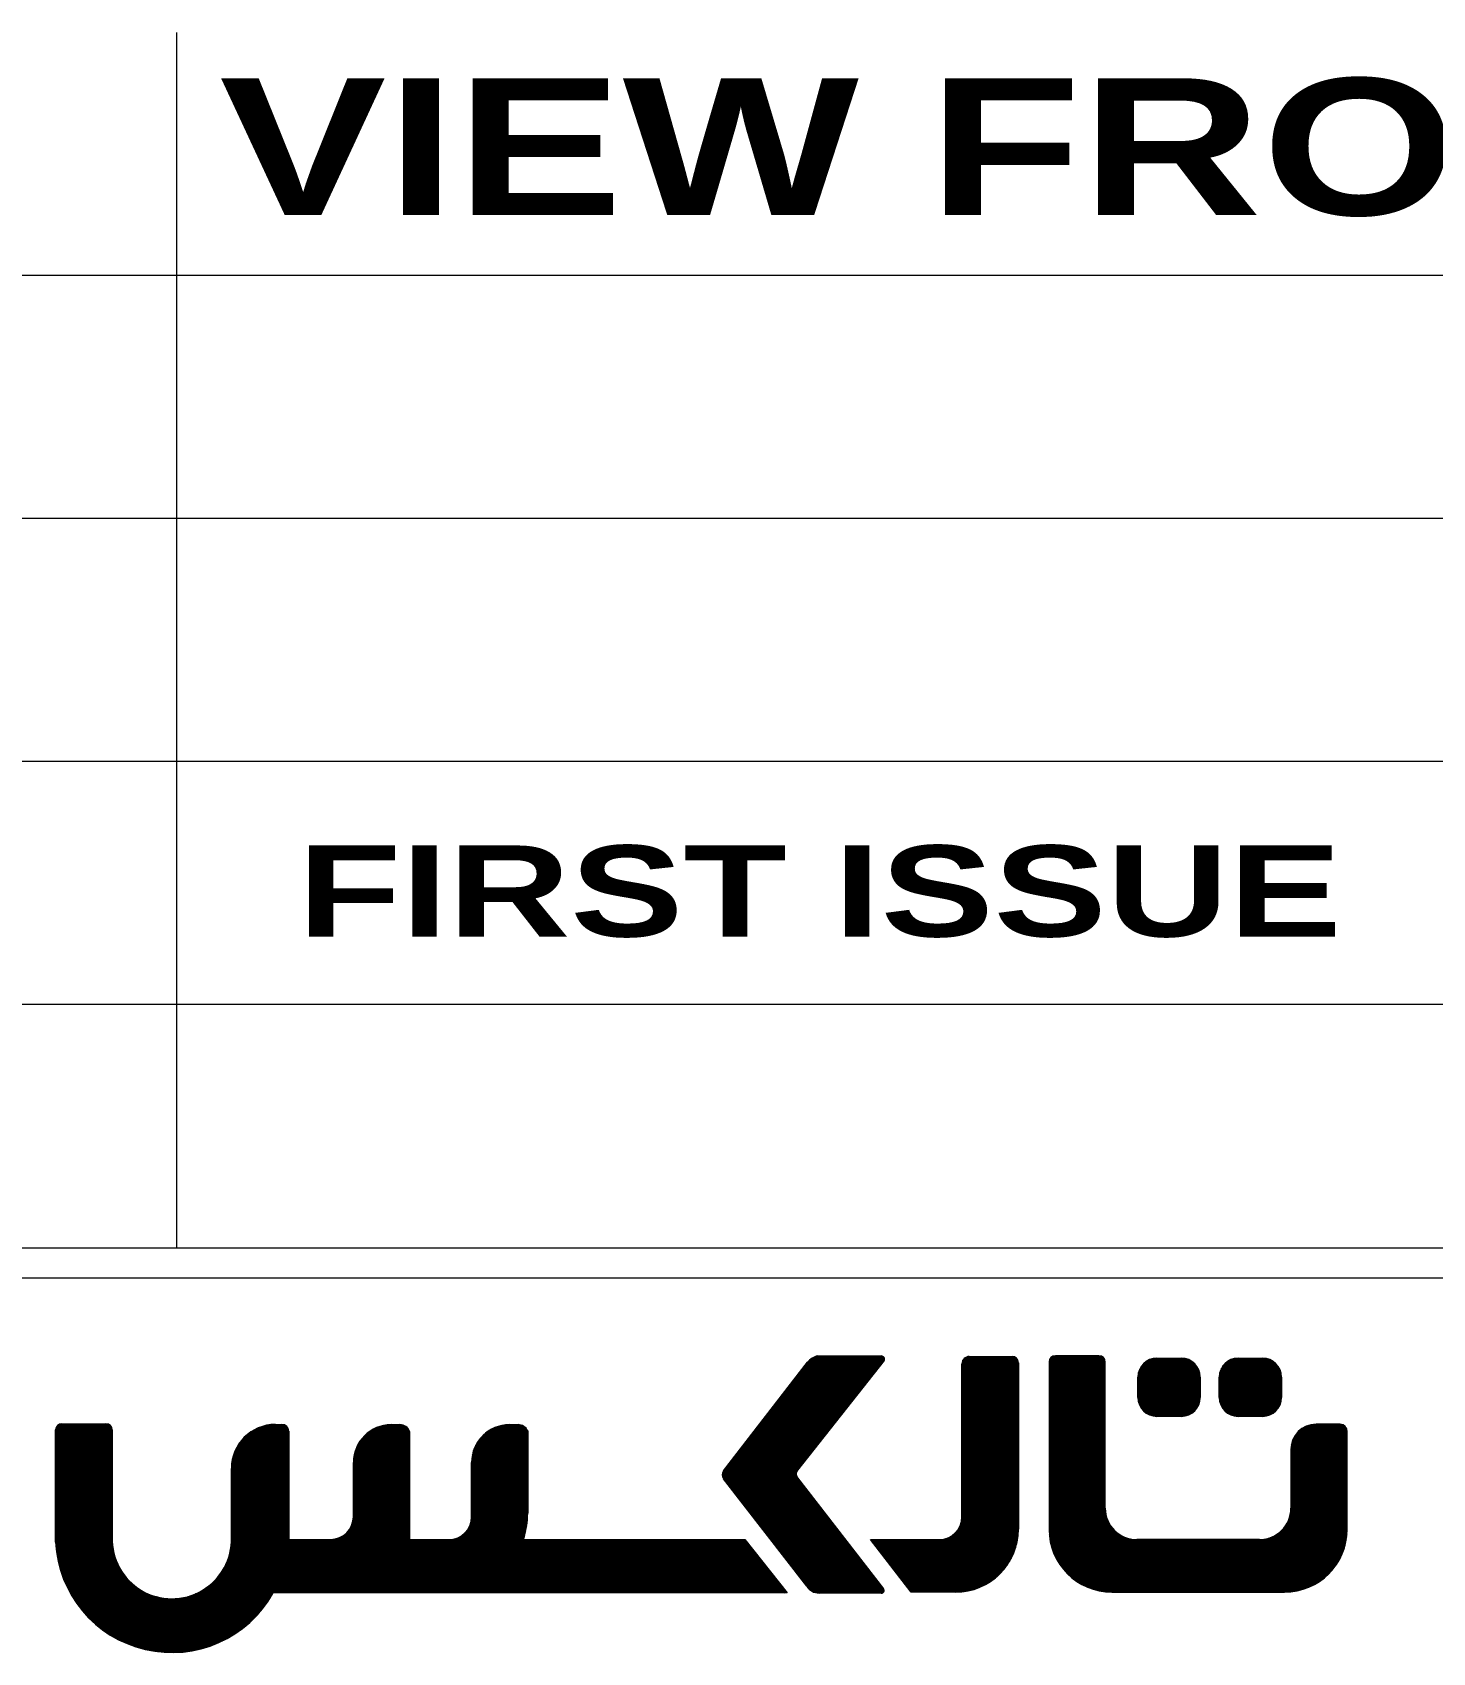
# Model space of a CAD drawing. Header units: millimetres. Extents: x -781 to 404, y -486 to 349.
# Drawn here: x 53.8 to 130.6, y -402.2 to -313.3 of the extents above; entities that cross this region are included whole.
import ezdxf

# ---------------------------------------------------------------- set-up
doc = ezdxf.new("R2010")
doc.units = ezdxf.units.MM
doc.layers.get('0').update_dxf_attribs({"color": 6, "lineweight": 0})
doc.layers.add('10', color=6, linetype='Continuous', lineweight=0)
doc.layers.add('9', color=6, linetype='Continuous', lineweight=0)
doc.styles.add('ISO', font='txt_____.ttf')

msp = doc.modelspace()

# ---------------------------------------------------------------- hatches: boundary and pattern name
at = {"layer": '9', "linetype": 'Continuous', "lineweight": 0}
h = msp.add_hatch(dxfattribs=at)
h.set_pattern_fill('_USER', scale=0.0500000007450581, angle=44.99999999988837, style=0, pattern_type=0)
h.set_pattern_definition([(44.99999999988837, (0, 0), (-0.0353553395860941, 0.0353553395862319), [])])
edge = h.paths.add_edge_path()
edge.add_line((67.04574386217882, -398.8886428348269), (95.23076751334519, -398.8886428348269))
edge.add_line((95.23076751334519, -398.8886428348269), (92.9205523238852, -395.9668133456635))
edge.add_line((92.9205523238852, -395.9668133456635), (80.7645412206025, -395.9668133456635))
edge.add_arc((76.46629805451751, -394.5200447645143), 4.535199404898872, 341.3970072785488, 360)
edge.add_line((81.00149745941417, -394.5200447645143), (81.00149745941417, -390.0052760122203))
edge.add_arc((80.47211894293372, -390.2485623910517), 0.5826061069332364, 24.68208301584271, 89.99999999999444)
edge.add_line((80.47211894293378, -389.6659562841187), (79.9983509427002, -389.6659562841187))
edge.add_arc((79.9983509427002, -391.736672032142), 2.070715747769725, 90, 180)
edge.add_line((77.92763519493201, -391.736672032142), (77.92763519493201, -394.7274648877756))
edge.add_arc((76.68520574611733, -394.7274648877756), 1.242429448661908, 270.0000000000026, 360, ccw=False)
edge.add_line((76.68520574611739, -395.9698943364365), (74.52669522051019, -395.9698943364365))
edge.add_line((74.52669522051019, -395.9698943364365), (74.52669522051019, -390.0362332243497))
edge.add_arc((73.99678530330763, -390.2300171004754), 0.564231079431117, 20.08706741526999, 89.99999999999714)
edge.add_line((73.99678530330766, -389.6657860210444), (73.51346648304661, -389.6657860210444))
edge.add_arc((73.51346648304659, -391.7365017690676), 2.070715747769725, 89.9999999999992, 180.0000000000015)
edge.add_line((71.44275073527933, -391.7365017690677), (71.44275073527933, -394.7121038403257))
edge.add_arc((70.20032128646466, -394.7121038403257), 1.242429448661908, 270.0000000000026, 360, ccw=False)
edge.add_line((70.20032128646471, -395.9545332889866), (67.89960747426449, -395.9545332889866))
edge.add_line((67.89960747426449, -395.9545332889866), (67.89960747426449, -390.0261699394187))
edge.add_arc((67.51598993998327, -390.0330615446409), 0.3836794323788251, 1.029195456644737, 90.00000000000637)
edge.add_line((67.51598993998323, -389.6493821122626), (67.16894235372092, -389.6493821122626))
edge.add_arc((67.16894235372096, -392.0652171516222), 2.415835039064802, 90.00000000000102, 179.9999999999986)
edge.add_line((64.7531073146565, -392.0652171516222), (64.7531073146565, -395.8426890505132))
edge.add_arc((61.48480152395221, -395.941736377069), 3.269806280874929, -181.95113448767654, 1.735840452478783, ccw=False)
edge.add_line((58.21689098495699, -395.830408826243), (58.21689098495699, -389.9575179511217))
edge.add_arc((57.87177169361977, -389.9575179511217), 0.3451192912950418, 1.8874e-11, 89.99999999998705)
edge.add_line((57.87177169361985, -389.6123986598268), (55.45178777933415, -389.6123986598268))
edge.add_arc((55.45178777933423, -389.9575179511636), 0.3451192912950773, 90.00000000001297, 179.9999999999811)
edge.add_line((55.10666848803793, -389.9575179511635), (55.10666848803793, -396.1043818879643))
edge.add_arc((61.47548269896832, -395.7843910464516), 6.376847857052943, 182.8763157274576, 330.869505875658)
edge = h.paths.add_edge_path()
edge.add_line((95.7989145554743, -392.1576687118025), (100.5488293203666, -386.1398318053343))
edge.add_arc((100.4090349493571, -386.0599984210458), 0.1609839601108294, 330.2702955540171, 449.9999999999848)
edge.add_line((100.4090349493572, -385.8990144609343), (96.91634900083045, -385.8990144609343))
edge.add_arc((97.10114362207612, -386.8276039343837), 0.946798533080053, 101.2551453129827, 142.2831391625867)
edge.add_line((96.35218475852662, -386.2483906032571), (91.74554734808589, -392.2050593025035))
edge.add_arc((92.01855173413068, -392.4161894293357), 0.3451192913373121, 142.2831391625721, 217.7213326463643)
edge.add_line((91.745563827159, -392.627340862912), (96.30972421252137, -398.528132392381))
edge.add_arc((96.98090036329094, -398.1119524145603), 0.7897361580304759, 211.8020429990801, 269.9999999999938)
edge.add_line((96.98090036329086, -398.9016885725905), (100.395126870665, -398.9016885725905))
edge.add_arc((100.4050032911773, -398.7575905628323), 0.1444360761665971, 266.0791019988803, 397.8070018849491)
edge.add_line((100.519119361486, -398.6690507266242), (95.79714294468431, -392.5830512957018))
edge.add_arc((96.06981483082726, -392.3714919239819), 0.3451192913370962, 141.7157560367669, 217.8070018849831, ccw=False)
edge = h.paths.add_edge_path()
edge.add_line((107.9169824489245, -395.4012810839831), (107.9169824489245, -386.2689702079124))
edge.add_arc((107.5718631575883, -386.2689702079123), 0.34511929129485, 359.9999999999905, 450.0000000000118)
edge.add_line((107.5718631575882, -385.9238509166175), (105.2218509531949, -385.9238509166175))
edge.add_arc((105.228148285023, -386.3334242728161), 0.4096217651638008, 90.88087299256875, 179.999999999992)
edge.add_line((104.8185265198608, -386.3334242728161), (104.8185265198608, -394.7250610949177))
edge.add_arc((103.5760970710461, -394.7250610949177), 1.242429448661908, 270.0000000000026, 360, ccw=False)
edge.add_line((103.5760970710462, -395.9674905435809), (99.80734995302464, -395.9674905435809))
edge.add_line((99.80734995302373, -395.9674905435816), (102.0305157991506, -398.8524739973564))
edge.add_line((102.0305157991506, -398.8524739973564), (104.4657895359778, -398.8524739973564))
edge.add_arc((104.4657895359778, -395.4012810839831), 3.451192912949693, 270, 359.9999999999991)
edge = h.paths.add_edge_path()
edge.add_line((114.4051754584188, -395.9679606104346), (121.1343847819362, -395.9679606104346))
edge.add_arc((121.1343847819361, -394.242364153748), 1.725596456474818, 270.0000000000019, 360)
edge.add_line((122.8599812384118, -394.242364153748), (122.8599812384118, -391.0253260230807))
edge.add_arc((124.2404584037622, -391.0253260230807), 1.380477165179883, 90.00000000000182, 179.9999999999977, ccw=False)
edge.add_line((124.2404584037622, -389.6448488579022), (125.5717452357976, -389.6448488579022))
edge.add_arc((125.558544287539, -390.0403009365564), 0.395672353781339, 0, 88.08806705213527, ccw=False)
edge.add_line((125.9542166413202, -390.0403009365564), (125.9542166413202, -395.3976735517213))
edge.add_arc((122.503023727947, -395.3976735517213), 3.451192912949608, 270, 360, ccw=False)
edge.add_line((122.503023727947, -398.8488664646721), (113.0488303139809, -398.8488664646721))
edge.add_arc((113.0488303139809, -395.3976735512988), 3.451192912949636, 180, 270, ccw=False)
edge.add_line((109.5976374010342, -395.3976735512988), (109.5976374010342, -386.2314902107028))
edge.add_arc((109.9427566923714, -386.2314902107028), 0.3451192912949921, 89.99999999999773, 180, ccw=False)
edge.add_line((109.9427566923714, -385.8863709194079), (112.334459710436, -385.8863709194079))
edge.add_arc((112.334459710436, -386.2314902107446), 0.3451192912950205, 0, 90.00000000000227, ccw=False)
edge.add_line((112.6795790017322, -386.2314902107446), (112.6795790017322, -394.2423641539594))
edge.add_arc((114.4051754584188, -394.2423641539595), 1.725596456474747, 179.9999999999981, 270.0000000000009)
edge = h.paths.add_edge_path()
edge.add_arc((116.8530753527302, -387.0556008170206), 1.035357873884848, 0, 90.00000000000158)
edge.add_line((116.8530753527302, -386.0202429431365), (115.5087843469746, -386.0202429431365))
edge.add_arc((115.5087843469746, -387.055600817148), 1.03535787388489, 89.9999999999992, 180)
edge.add_line((114.4734264730932, -387.055600817148), (114.4734264730932, -388.1752859570525))
edge.add_arc((115.5087843471028, -388.1752859570525), 1.035357873884905, 180, 270.0000000000008)
edge.add_line((115.5087843471028, -389.2106438309383), (116.8530753528584, -389.2106438309383))
edge.add_arc((116.8530753528585, -388.1752859569269), 1.03535787388489, 269.9999999999984, 360)
edge.add_line((117.8884332267444, -388.1752859569269), (117.8884332267444, -387.0556008170206))
edge = h.paths.add_edge_path()
edge.add_arc((121.3112455773016, -387.0556008170206), 1.035357873884848, 0, 90.00000000000158)
edge.add_line((121.3112455773016, -386.0202429431365), (119.966954571546, -386.0202429431365))
edge.add_arc((119.966954571546, -387.055600817148), 1.03535787388489, 89.99999999999844, 180)
edge.add_line((118.9315966976601, -387.055600817148), (118.9315966976601, -388.1752859570525))
edge.add_arc((119.9669545716742, -388.1752859570525), 1.035357873884848, 180, 270.0000000000016)
edge.add_line((119.9669545716742, -389.2106438309383), (121.3112455774253, -389.2106438309383))
edge.add_arc((121.3112455774253, -388.1752859569269), 1.03535787388489, 269.9999999999984, 360)
edge.add_line((122.3466034513112, -388.1752859569269), (122.3466034513112, -387.0556008170206))

# ---------------------------------------------------------------- linework, layer by layer
at = {"color": 7}
for p, q in [((91.7456045975732, -392.2050835034056), (96.35224200801561, -386.2484148041574)), ((100.5488865698526, -386.1398560062385), (95.79897180496172, -392.1576929127047)), ((96.91640625031688, -385.8990386618352), (100.4090921988432, -385.8990386618352)), ((104.818583769349, -394.7250852956672), (104.818583769349, -386.3334484737167)), ((105.2219082026631, -385.9238751175185), (107.5719204070769, -385.9238751175185)), ((107.9170396984127, -386.2689944088552), (107.9170396984127, -395.4013052848844)), ((109.5976946505225, -386.2315144116455), (109.5976946505225, -395.3976977522001)), ((112.3345169598842, -385.8863951203089), (109.942813941859, -385.8863951203089)), ((112.6796362512205, -394.2423883546489), (112.6796362512205, -386.2315144116453)), ((115.5088415965911, -386.0202671440374), (116.8531326022192, -386.0202671440374)), ((119.9670118211625, -386.0202671440374), (121.3113028267905, -386.0202671440374)), ((114.4734837225815, -388.1753101578279), (114.4734837225815, -387.0556250180496)), ((117.8884904762326, -387.0556250180489), (117.8884904762326, -388.1753101578272)), ((118.9316539471483, -388.1753101578279), (118.9316539471483, -387.0556250180496)), ((122.3466607007994, -387.0556250180489), (122.3466607007994, -388.1753101578272)), ((55.10672573752618, -396.1044060888953), (55.10672573752618, -389.9575421520658)), ((55.4518450288624, -389.6124228607277), (57.87182894310658, -389.6124228607277)), ((58.21694823444523, -389.9575421520644), (58.21694823444523, -395.8304330271809)), ((67.16899960350838, -389.6494063131636), (67.51604718947483, -389.6494063131636)), ((73.5135237327904, -389.6658102219453), (73.9968425527972, -389.6658102219453)), ((79.9984081924431, -389.6659804850196), (80.47217619242159, -389.6659804850196)), ((116.8531326022185, -389.2106680318393), (115.5088415965903, -389.2106680318393)), ((121.3113028267899, -389.2106680318393), (119.9670118211618, -389.2106680318393)), ((125.5718024852322, -389.6448730588031), (124.2405156532476, -389.6448730588031)), ((67.89966472375272, -390.0261941401732), (67.89966472375272, -395.9545574898879)), ((74.52675246999841, -390.0362574252426), (74.52675246999841, -395.9699185373373)), ((81.0015547089024, -390.0053002131254), (81.0015547089024, -394.5200689654161)), ((125.9542738908085, -395.3976977521998), (125.9542738908085, -390.040325137457)), ((71.44280798476755, -394.7121280410752), (71.44280798476755, -391.7365259699699)), ((77.92769244442025, -394.7274890885228), (77.92769244442025, -391.7366962330422)), ((122.8600384879, -391.0253502241512), (122.8600384879, -394.2423883546502)), ((64.75316456414475, -395.8427132514385), (64.75316456414475, -392.0652413525242)), ((96.30978146199686, -398.5281565932655), (91.7456210766463, -392.6273650638115)), ((95.79720019417255, -392.5830754966028), (100.5191766109747, -398.6690749275257)), ((67.89966472375272, -395.9545574898875), (70.2003785359538, -395.9545574898875)), ((74.52675246999841, -395.9699185373374), (76.685262995607, -395.9699185373374)), ((80.76459847008753, -395.9668375465644), (92.92060957336999, -395.9668375465644)), ((92.92060957337344, -395.9668375465644), (95.23082476283359, -398.8886670357279)), ((102.0305730486388, -398.8524981982573), (99.80740720251099, -395.9675147444814)), ((99.80740720251288, -395.9675147444818), (103.5761543205351, -395.9675147444818)), ((121.1344420312134, -395.9679848113355), (114.4052327079062, -395.9679848113355)), ((113.0488875638921, -398.848890665573), (122.5030809774347, -398.848890665573)), ((95.23082476283162, -398.8886670357278), (67.0458011116666, -398.8886670357278)), ((100.395184120186, -398.9017127734915), (96.98095761277747, -398.9017127734915)), ((104.4658467850431, -398.8524981982573), (102.030573048642, -398.8524981982573))]:
    msp.add_line(p, q, dxfattribs=at)
for centre, radius, start, end in [((97.10120087156429, -386.8276281352846), 0.9467985330799766, 101.2551453129243, 142.283139162242), ((100.4090921988454, -386.0600226219467), 0.1609839601107963, 330.270295552817, 89.99999999977267), ((105.2282055345113, -386.333448473717), 0.4096217651637437, 90.88087299539607, 179.9999999995479), ((107.5719204070765, -386.2689944088133), 0.3451192912949208, 6.6664e-12, 89.9999999997834), ((109.9428139418596, -386.2315144116037), 0.345119291295001, 89.9999999997834, 179.9999999995602), ((112.3345169599242, -386.2315144116455), 0.3451192912950313, 359.9999999999983, 89.99999999977507), ((115.5088415964628, -387.0556250180489), 1.035357873884912, 89.99999999977508, 179.9999999995518), ((116.8531326022185, -387.0556250179216), 1.035357873884882, 0, 89.99999999977673), ((119.9670118210342, -387.0556250180489), 1.035357873884882, 89.99999999977673, 179.9999999995535), ((121.3113028267899, -387.0556250179216), 1.035357873884882, 0, 89.99999999977673), ((115.5088415965911, -388.1753101579534), 1.035357873884912, 179.9999999995551, 269.9999999993319), ((116.8531326023467, -388.1753101578279), 1.035357873884882, 269.9999999993303, 359.999999999107), ((119.9670118211625, -388.1753101579534), 1.035357873884882, 179.9999999995535, 269.9999999993303), ((121.3113028269135, -388.1753101578279), 1.035357873884882, 269.9999999993303, 359.999999999107), ((55.45184502882239, -389.9575421520644), 0.345119291294961, 89.99999999977673, 179.9999999995535), ((57.87182894310809, -389.9575421520226), 0.345119291294961, 0, 89.99999999977673), ((67.16899960320914, -392.0652413525231), 2.415835039064727, 89.99999999977673, 179.9999999995535), ((67.51604718947146, -390.0330857455419), 0.3836794323788684, 1.029195478616052, 89.99999999977373), ((73.51352373253485, -391.7365259699686), 2.070715747769765, 89.99999999977673, 179.9999999995535), ((73.9968425527959, -390.2300413013763), 0.5642310794310694, 20.08706741604637, 89.99999999977965), ((79.99840819218844, -391.7366962330429), 2.070715747769726, 89.99999999977562, 179.9999999995523), ((80.47217619242203, -390.2485865919525), 0.5826061069331211, 24.68208301542294, 89.99999999978296), ((124.2405156532504, -391.0253502239816), 1.380477165179843, 89.99999999977673, 179.9999999995535), ((125.5586015370272, -390.0403251374573), 0.3956723537813392, 359.9999999999999, 88.08806705939074), ((92.01860898361883, -392.4162136302366), 0.3451192913372019, 142.2831391622379, 217.7213326458187), ((96.06987208031569, -392.3715161248829), 0.345119291337236, 141.7157560364561, 217.8070018844067), ((114.4052327079071, -394.2423883548604), 1.725596456474774, 179.9999999995525, 269.9999999993293), ((121.1344420314244, -394.2423883546489), 1.725596456474804, 269.9999999993303, 359.999999999107), ((70.20037853595295, -394.7121280412266), 1.242429448661859, 269.9999999993303, 359.999999999107), ((76.68526299560563, -394.7274890886765), 1.242429448661859, 269.9999999993303, 359.999999999107), ((76.46635530400636, -394.5200689654153), 4.535199404898297, 341.397007277725, 359.9999999991075), ((103.5761543205344, -394.7250852958187), 1.242429448661859, 269.9999999993303, 359.999999999107), ((61.47553994845657, -395.7844152473526), 6.376847857052954, 182.8763157272578, 330.8695058748573), ((61.48485877344047, -395.94176057797), 3.269806280874916, 178.0488655134187, 1.735840452060991), ((104.465846785466, -395.4013052848841), 3.45119291294965, 269.9999999993309, 359.9999999991076), ((113.0488875634692, -395.3976977521998), 3.451192912949609, 179.9999999995535, 269.9999999993303), ((122.5030809774352, -395.3976977526222), 3.451192912949609, 269.9999999993303, 359.999999999107), ((96.9809576127791, -398.1119766154616), 0.7897361580302432, 211.8020429970728, 269.9999999993303), ((100.4050605406655, -398.7576147637333), 0.144436076166594, 266.0791020114875, 37.80700188485038)]:
    msp.add_arc(centre, radius, start, end, dxfattribs=at)
at = {"layer": '10', "color": 7, "linetype": 'Continuous', "lineweight": 0}
for p, q in [((61.75035347727043, -379.9653980349196), (61.75035347727043, -313.3324733997196)), ((286.636474121065, -326.6590583267594), (-38.19903347553736, -326.6590583267594)), ((286.636474121065, -339.985643253799), (-38.19903347553736, -339.985643253799)), ((286.636474121065, -353.3122281808396), (-38.19903347553736, -353.3122281808396)), ((400.1038611379924, -366.6388131078793), (-38.19903347553736, -366.6388131078793)), ((-38.19903347553344, -379.9653980349194), (400.1038611379962, -379.9653980349194)), ((400.1038611379969, -381.6312211507993), (-38.19903347553276, -381.6312211507993))]:
    msp.add_line(p, q, dxfattribs=at)

# ---------------------------------------------------------------- texts
at = {"layer": '10', "color": 7, "linetype": 'Continuous', "lineweight": 0, "insert": (64.09311775952693, -315.8504851809625), "char_height": 7.5, "attachment_point": 1, "line_spacing_factor": 0.8999820003599927, "style": 'ISO'}
msp.add_mtext('{\\W1.31;{\\fArial|b0|i0;{\\fArial|b1|i0;VIEW FROM CONTAINER END}}}', dxfattribs=at)
msp.add_mtext('{\\W1.31;{\\fArial|b0|i0;{\\fArial|b1|i0;VIEW FROM CONTAINER END}}}', dxfattribs=at)
at = {"layer": '10', "color": 7, "linetype": 'Continuous', "lineweight": 0, "insert": (68.38902012961557, -357.9093560585694), "char_height": 4.997468471527099, "attachment_point": 1, "style": 'ISO'}
msp.add_mtext('{\\W1.33;{\\fArial|b0|i0;{\\fArial|b1|i0;FIRST ISSUE}}}', dxfattribs=at)

doc.saveas('drawing.dxf')
